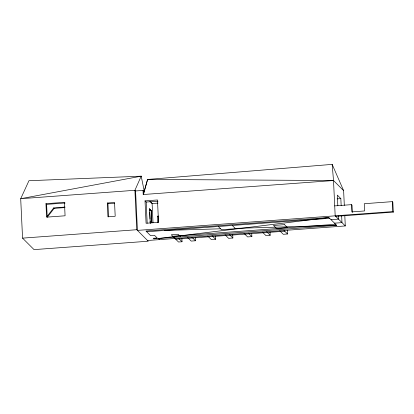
<?xml version="1.0" encoding="UTF-8"?>
<svg xmlns="http://www.w3.org/2000/svg" width="414" height="414" viewBox="0 0 414 414"><rect width="100%" height="100%" fill="white"/><g stroke="black" fill="none" stroke-linecap="round" stroke-linejoin="round"><path stroke-width="0.62" d="M143.472 194.461L147.586 179.459L332.163 164.379L343.625 190.642L344.319 205.406M332.163 164.379L333.513 180.525L143.218 194.528L147.586 179.459L333.513 180.525L343.625 190.642M335.702 216.351L393.3 212.113L392.777 211.59L137.427 230.386L135.564 190.957L134.907 190.295L20.7 198.704L141.205 176.178L134.907 190.295L136.765 229.723L148.248 241.217L34.046 249.621L22.558 238.133L20.7 198.704L28.954 180.721L141.205 176.178L144.243 191.17M47.025 216.486L53.706 207.906L65.081 207.067M47.475 216.941L54.156 208.361L64.9 207.569M139.973 176.561L141.205 176.178M328.887 217.536L145.945 231.002L150.52 235.582L154.505 235.292L157.196 237.983L153.211 238.278L153.775 238.837L336.717 225.371L328.887 217.536L158.35 238.5L159.473 239.623M135.564 190.957L143.021 190.409L144.082 191.573M45.949 203.698L64.449 202.337L65.081 215.787L46.58 217.148L45.949 203.698L46.606 204.361L47.212 217.169M46.606 204.361L65.107 203M107.288 203.02L114.549 202.487L115.195 216.268L107.94 216.807L107.288 203.02L107.95 203.683L108.572 216.838M107.95 203.683L114.6 203.191M145.024 200.883L157.475 199.967L158.531 222.344L146.08 223.26L145.024 200.883L146.183 202.042L147.177 223.141M146.183 202.042L158.013 201.173M149.935 201.354L152.109 203.528L158.003 203.093M149.573 210.141L149.614 208.858L151.276 210.519L151.845 222.628M149.951 210.602L151.276 210.519M337.11 198.886L340.836 198.611L341.162 205.561M157.599 222.566L157.299 216.191L158.541 216.103M334.709 205.887L351.502 204.651L352.024 205.173L352.366 212.418M393.3 212.113L392.829 202.167L392.306 201.644L364.263 203.709L364.605 210.954L351.843 211.896L351.502 204.651M22.558 238.133L136.765 229.723M146.711 231.768L329.653 218.302M331.014 219.668L338.466 219.12L338.316 215.958M334.517 223.172L341.969 222.623L341.638 215.673M172.762 236.259L335.619 224.274M147.539 240.503L345.292 225.946L344.805 215.673M175.727 239.22L284.744 231.198M181.881 238.583L182.031 241.75L178.512 242.009L171.287 234.779L178.118 234.277L180.695 236.855M195.304 237.595L195.455 240.762L191.185 241.077L187.661 237.548M215.446 236.115L215.596 239.282L211.326 239.592L207.797 236.068M232.725 234.841L232.87 238.009L228.6 238.324L225.076 234.795M251.722 233.444L251.872 236.611L247.603 236.927L244.079 233.398M270.031 232.094L270.182 235.261L265.912 235.576L262.388 232.047M287.352 230.184L287.533 233.988L283.264 234.298L279.735 230.774M164.596 230.453L220.641 228.797M235.183 228.368L336.717 225.371M340.836 198.611L337.332 195.108L337.84 205.851M345.292 225.946L335.18 215.829L333.513 180.525M284.004 230.458L287.533 233.988M266.657 231.736L270.182 235.261M248.348 233.082L251.872 236.611M232.285 225.47L235.53 228.714L221.583 229.739L218.338 226.494M229.346 234.479L232.87 238.009M212.066 235.752L215.596 239.282M191.93 237.232L195.455 240.762M150.034 201.344L152.207 203.522M157.299 216.191L158.422 217.314M149.511 208.868L151.172 210.524M178.501 238.221L182.031 241.75M53.706 207.906L54.156 208.361M392.306 201.644L392.777 211.59M158.479 218.592L158.66 222.416M152.109 203.528L153.02 222.789M151.162 210.514L151.741 222.634M149.614 208.858L150.308 223.519M149.661 212.051L149.992 219.063M150.085 220.972L150.173 222.887M143.021 190.409L143.218 194.528M284.527 224.652L273.494 225.464L276.474 228.445L287.507 227.633L284.527 224.652"/></g></svg>
